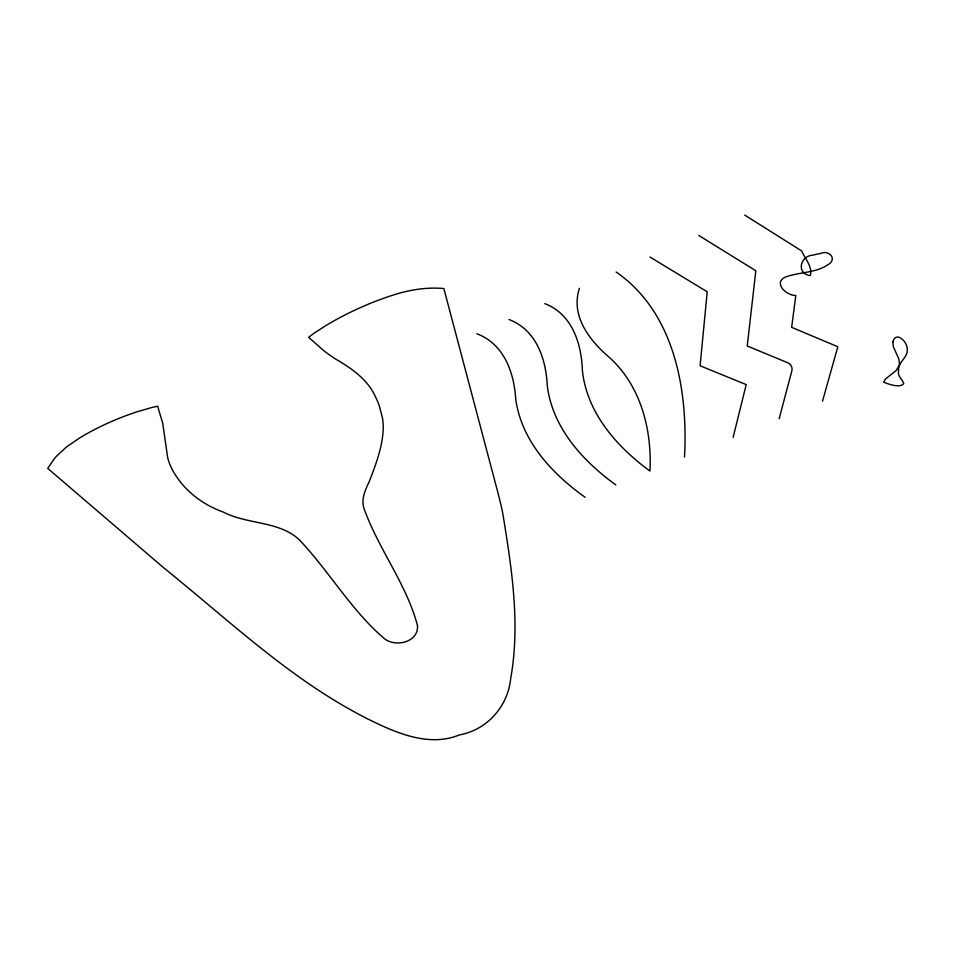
<?xml version="1.0" encoding="UTF-8"?>
<svg xmlns="http://www.w3.org/2000/svg" width="955" height="955" viewBox="0 0 955 955"><rect width="100%" height="100%" fill="white"/><g stroke="black" fill="none" stroke-linecap="round" stroke-linejoin="round"><path stroke-width="1.43" d="M684.508 457.075C688.089 390.428 674.851 312.679 616.142 272.02M579.399 288.303C570.266 316.774 590.226 341.221 610.484 358.423C641.175 386.978 652.014 430.323 649.949 471.066C616.835 446.821 586.8 412.846 582.395 370.433C581.416 343.621 572.308 314.147 544.78 303.642M733.118 437.378L746.213 384.602L700.099 365.777L707.213 291.788L649.973 257.038M779.161 418.732L791.838 370.934A8.774 7.604 -20.2 0 0 787.648 362.721L747.24 345.985L755.835 270.766L698.738 235.431M822.518 401.184L837.822 346.737L791.647 327.338L795.813 295.537C784.151 295.286 771.198 279.815 789.451 275.78C802.009 272.056 816.119 272.473 827.364 265.072C837.941 259.76 829.501 249.279 820.178 253.564A40.11 35.12 -26.9 0 0 813.171 255.14C800.612 255.486 795.873 272.784 809.494 275.565L810.413 275.159C812.562 266.588 804.862 258.447 801.663 250.95L744.709 215.066M476.796 333.749C503.977 343.848 514.029 372.438 515.724 398.975C521.346 440.876 552.014 473.692 585.14 497.304M508.955 319.507C536.304 329.797 545.914 358.794 547.275 385.474C552.324 427.613 582.693 460.979 615.808 484.889M417.502 625.597C418.744 642.273 395.501 647.645 384.388 638.632C351.285 610.4 329.141 571.281 299.345 539.826C278.884 520.714 247.429 524.641 223.398 512.107C201.29 504.3 181.581 488.59 171.148 467.365A60.559 50.627 19 0 1 167.662 457.505L162.72 423.22L157.671 406.257L156.154 406.544A106.16 86.726 18.8 0 0 151.69 407.522L137.508 411.653A301.183 236.1 11.4 0 0 120.999 417.586L118.838 418.445A294.367 231.122 11.6 0 0 109.634 422.349A304.812 238.81 11.3 0 0 104.238 424.808A297.721 233.569 11.5 0 0 90.415 431.756L85.568 434.441A237.807 188.422 13.9 0 0 79.289 438.166L66.301 447.131L56.273 456.466A91.799 73.463 20.3 0 0 54.089 459.057L47.75 468.404L163.794 567.879C231.97 622.755 296.038 684.807 375.876 722.911C401.327 735.075 431.636 746.392 459.403 734.92C487.289 729.871 507.929 706.318 510.698 678.444C520.547 623.52 511.558 567.091 502.64 512.632A652.731 481.989 24.4 0 0 496.421 487.038L443.86 288.541C426.36 286.942 408.764 289.95 392.159 295.393A235.3 201.589 3.6 0 0 386.13 297.399L376.222 301.016A305.863 256.155 1.5 0 0 362.184 306.818L358.221 308.584A309.014 258.53 1.4 0 0 346.462 314.219L342.308 316.344A311.569 260.488 1.3 0 0 326.168 325.404L314.708 332.758A116.677 102.233 11.3 0 0 311.032 335.468L308.668 337.354L323.518 350.437A137.102 127.588 18.2 0 0 334.847 358.531C350.843 367.985 367.329 378.86 375.267 396.421A94.593 81.056 17.1 0 1 379.302 405.803L382.537 418.314A74.681 64.319 16.2 0 1 383.265 427.888C382.716 446.391 376.043 464.046 369.418 481.105C365.55 489.581 360.763 498.94 364.01 508.454C378.287 548.815 406.532 584.03 417.502 625.597M892.841 341.866L893.367 346.832L898.822 358.889L899.586 364.44L896.411 370.313L885.428 379.111L883.65 382.155C888.663 384.232 900.123 388.41 903.752 383.624C902.403 379.111 896.972 375.972 898.631 370.6C897.688 362.148 907.322 358.221 907.226 350.389C908.527 342.69 896.077 330.036 892.841 341.866"/></g></svg>
